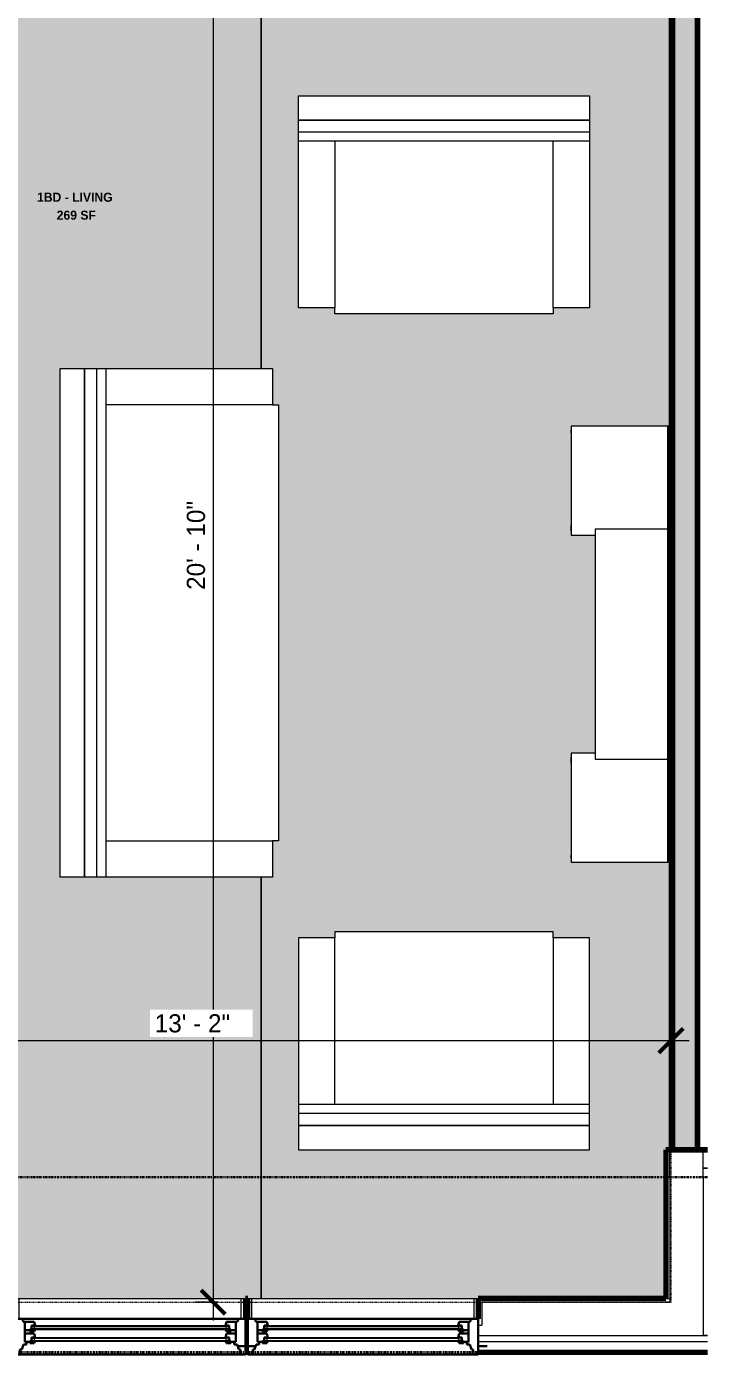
# Model space of a CAD drawing. Header units: inches. Extents: x 2887 to 5387, y 120 to 10852.
# Drawn here: x 4613.1 to 4725.4, y 9979.8 to 10199 of the extents above; entities that cross this region are included whole.
import ezdxf

# ---------------------------------------------------------------- set-up
doc = ezdxf.new("R2010")
doc.units = ezdxf.units.IN
doc.header["$MEASUREMENT"] = 0
doc.linetypes.add('Dash 3_32_', pattern=[0.1875, 0.09375, -0.09375])
doc.linetypes.add('Double Dash 3_8_', pattern=[1, 0.375, -0.125, 0.125, -0.125, 0.125, -0.125])
for name, color, linetype, lineweight in [('0-3', 250, 'Continuous', 18), ('0-4', 10, 'Double Dash 3_8_', 30), ('0-6', 170, 'Continuous', 5), ('A-ANNO-DIMS', 211, 'Continuous', 9), ('A-ANNO-DIMS-32', 211, 'Continuous', 9), ('A-AREA-IDEN', 2, 'Continuous', 9), ('A-DETL-1', 90, 'Dash 3_32_', 18), ('A-FLOR-2', 250, 'Continuous', 18), ('A-GLAZ-1', 10, 'Continuous', 30), ('A-GLAZ-2', 50, 'Continuous', 9), ('A-GLAZ-3', 250, 'Continuous', 18), ('A-WALL-1', 250, 'Continuous', 18), ('A-WALL-4', 7, 'Continuous', 70), ('A-WALL-PATT-1', 50, 'Continuous', 9), ('A-WALL-PATT-2', 253, 'Continuous', 9), ('C-PROP-LINE-1', 10, 'Double Dash 3_8_', 30), ('I-FURN', 30, 'Continuous', 9)]:
    doc.layers.add(name, color=color, linetype=linetype, lineweight=lineweight)
doc.layers.add('A-AREA-PATT-1', color=255, linetype='Continuous', lineweight=9, transparency=1)
doc.styles.add('Century Gothic', font='ufonts.com_century-gothic.ttf', dxfattribs={"height": 3})
doc.styles.add('Century Gothic_B_1', font='GOTHICB.TTF', dxfattribs={"height": 1.5})
doc.dimstyles.new('OD_1__HACK_2', dxfattribs={"dimscale": 12, "dimtxt": 3.132505, "dimasz": 0.333333, "dimexe": 0.25, "dimexo": 0.166667, "dimgap": 0.041667, "dimtad": 1, "dimdec": 0, "dimzin": 3, "dimdsep": 46, "dimlunit": 4, "dimtxsty": 'Century Gothic', "dimblk1": 'OBLIQUE', "dimblk2": 'OBLIQUE', "dimsah": 1, "dimcen": 0.09, "dimdle": 0.25, "dimazin": 0, "dimtfac": 1, "dimtdec": 4, "dimtix": 1, "dimtmove": 0, "dimatfit": 3, "dimfxl": 1, "dimtvp": 1, "dimtfill": 1, "dimfrac": 2, "dimtolj": 1, "dimtzin": 0, "dimarcsym": 2})

# ---------------------------------------------------------------- blocks, each defined once
blk = doc.blocks.new('Window-Double_Hung-Andersen-400_Series-Tilt_Wash - DOUBLE HUNG - REVERSE COTTAGE - 2ND FLOOR-2888952-2ND _ 3RD FLOOR - 1BD B - ADA TYPE B')
at = {"layer": 'A-GLAZ-1'}
for p, q in [((-19.01, 1.06), (19.01, 1.06)), ((-19.01, -4.81), (-19.01, 1.06)), ((-17.67, 0.78), (-18, 1.06)), ((-17.67, 0.78), (-17.67, 0.56)), ((-17.67, 0.56), (-15.86, 0.56)), ((-17.42, -2.75), (-17.42, 0.56)), ((-15.86, 0.56), (-15.7, -0.06)), ((15.86, 0.56), (15.7, -0.06)), ((17.67, 0.56), (15.86, 0.56)), ((17.42, -2.75), (17.42, 0.56)), ((17.67, 0.78), (18, 1.06)), ((17.67, 0.78), (17.67, 0.56)), ((19.01, 1.06), (19.01, -4.81)), ((-17.42, -0.81), (-16.57, -0.81)), ((-17.42, -1.38), (-15.86, -1.38)), ((-16.57, -0.69), (-16.57, -1.03)), ((-15.7, -0.69), (-16.57, -0.69)), ((-15.86, -1.03), (-16.57, -1.03)), ((-16.29, -0.69), (-16.29, -0.06)), ((-15.7, -0.06), (-16.29, -0.06)), ((-16.29, -2.63), (-16.29, -2)), ((-15.7, -2), (-16.29, -2)), ((-15.86, -1.03), (-15.7, -0.69)), ((-15.86, -1.38), (-15.7, -2)), ((15.7, -0.06), (16.29, -0.06)), ((15.86, -1.03), (15.7, -0.69)), ((15.7, -0.69), (16.57, -0.69)), ((15.86, -1.38), (15.7, -2)), ((15.7, -2), (16.29, -2)), ((15.86, -1.03), (16.57, -1.03)), ((17.42, -1.38), (15.86, -1.38)), ((16.29, -0.69), (16.29, -0.06)), ((16.29, -2.63), (16.29, -2)), ((16.57, -0.69), (16.57, -1.03)), ((17.42, -0.81), (16.57, -0.81)), ((-19.01, -3.44), (-20.51, -3.44)), ((-18.2, -4), (-17.92, -4)), ((-18.2, -4.81), (-18.2, -4)), ((-17.92, -4), (-17.61, -3.19)), ((-17.61, -3.19), (-17.14, -3.19)), ((-17.42, -2.75), (-16.57, -2.75)), ((-17.14, -3.19), (-17.14, -2.75)), ((-16.57, -2.63), (-16.57, -2.97)), ((-15.7, -2.63), (-16.57, -2.63)), ((-15.86, -2.97), (-16.57, -2.97)), ((-15.86, -2.97), (-15.7, -2.63)), ((15.86, -2.97), (15.7, -2.63)), ((15.7, -2.63), (16.57, -2.63)), ((15.86, -2.97), (16.57, -2.97)), ((16.57, -2.63), (16.57, -2.97)), ((17.42, -2.75), (16.57, -2.75)), ((17.14, -3.19), (17.14, -2.75)), ((17.61, -3.19), (17.14, -3.19)), ((17.92, -4), (17.61, -3.19)), ((18.2, -4), (17.92, -4)), ((18.2, -4.81), (18.2, -4)), ((19.01, -3.44), (20.51, -3.44)), ((19.01, -4.81), (-19.01, -4.81))]:
    blk.add_line(p, q, dxfattribs=at)
at = {"layer": 'A-GLAZ-2'}
for p, q in [((-18.95, 4.44), (18.95, 4.44)), ((-18.95, 1.06), (-18.95, 4.44)), ((-18.32, 1.06), (-18.32, 4.44)), ((18.32, 1.06), (18.32, 4.44)), ((18.95, 4.44), (18.95, 1.06)), ((18.95, 1.06), (-18.95, 1.06)), ((-16.29, -0.19), (-15.7, -0.19)), ((-16.29, -0.56), (-15.7, -0.56)), ((-16.29, -2.13), (-15.7, -2.13)), ((-15.82, -0.56), (-15.82, -0.19)), ((-15.82, -2.5), (-15.82, -2.13)), ((-15.7, -0.06), (15.7, -0.06)), ((-15.7, -0.19), (15.7, -0.19)), ((-15.7, -0.56), (15.7, -0.56)), ((-15.7, -0.69), (15.7, -0.69)), ((-15.7, -2), (15.7, -2)), ((-15.7, -2.13), (15.7, -2.13)), ((16.29, -0.19), (15.7, -0.19)), ((16.29, -0.56), (15.7, -0.56)), ((16.29, -2.13), (15.7, -2.13)), ((15.82, -0.56), (15.82, -0.19)), ((15.82, -2.5), (15.82, -2.13)), ((-16.29, -2.5), (-15.7, -2.5)), ((-15.7, -2.5), (15.7, -2.5)), ((-15.7, -2.63), (15.7, -2.63)), ((16.29, -2.5), (15.7, -2.5))]:
    blk.add_line(p, q, dxfattribs=at)
at = {"layer": 'A-GLAZ-3'}
for p, q in [((-19.01, 3.94), (-18.95, 3.94)), ((-18.95, 2.44), (-19.01, 2.44)), ((18.95, 3.94), (19.01, 3.94)), ((19.01, 2.44), (18.95, 2.44))]:
    blk.add_line(p, q, dxfattribs=at)
blk = doc.blocks.new('Family - ___-2835860-2ND _ 3RD FLOOR - 1BD B - ADA TYPE B')
at = {"layer": 'C-PROP-LINE-1'}
blk.add_line((-2638.69, 9980.19), (-2938.53, 9980.19), dxfattribs=at)
blk = doc.blocks.new('Family - ___-2835903-2ND _ 3RD FLOOR - 1BD B - ADA TYPE B')
at = {"layer": 'C-PROP-LINE-1'}
blk.add_line((-2638.69, 10009.09), (-2938.53, 10009.09), dxfattribs=at)
blk = doc.blocks.new('Family - ___-2835932-2ND _ 3RD FLOOR - 1BD B - ADA TYPE B')
at = {"layer": 'C-PROP-LINE-1'}
blk.add_line((-2638.69, 9980.19), (-2938.53, 9980.19), dxfattribs=at)
blk = doc.blocks.new('CTR - 1st Phase - Shell_rvt-6-2ND _ 3RD FLOOR - 1BD B - ADA TYPE B')
at = {"layer": 'A-FLOR-2'}
for p, q in [((-2712.32, 10142.59), (-2712.32, 10228.76)), ((-2712.32, 10228.76), (-2712.32, 10142.59)), ((-2712.32, 9989.06), (-2712.32, 10058.59)), ((-2712.32, 10058.59), (-2712.32, 9989.06))]:
    blk.add_line(p, q, dxfattribs=at)
at = {"layer": 'A-WALL-1'}
for p, q in [((-2644.92, 10009.09), (-2644.92, 10013.59)), ((-2639.42, 10010.59), (-2639.42, 10013.59)), ((-2639.42, 10009.09), (-2639.42, 10010.59)), ((-2639.42, 10010.59), (-2638.69, 10010.59)), ((-2638.69, 10010.59), (-2639.42, 10010.59)), ((-2644.92, 10009.09), (-2644.92, 9989.06)), ((-2639.42, 10009.09), (-2639.42, 9989.06)), ((-2714.97, 9989.06), (-2714.91, 9989.06)), ((-2714.54, 9989.06), (-2714.47, 9989.06)), ((-2676.57, 9989.06), (-2676.51, 9989.06)), ((-2675.89, 9988.44), (-2675.89, 9984.63)), ((-2644.92, 9988.44), (-2675.89, 9988.44)), ((-2645.55, 9989.06), (-2644.92, 9989.06)), ((-2644.92, 9989.06), (-2644.92, 9988.44)), ((-2639.42, 9989.06), (-2639.42, 9988.44)), ((-2639.42, 9988.44), (-2639.42, 9982.94)), ((-2714.91, 9984.63), (-2714.54, 9984.63)), ((-2714.91, 9982.94), (-2714.54, 9982.94)), ((-2676.51, 9984.63), (-2675.89, 9984.63)), ((-2676.51, 9982.94), (-2639.42, 9982.94)), ((-2639.42, 9982.94), (-2638.69, 9982.94)), ((-2638.69, 9982.94), (-2639.42, 9982.94)), ((-2714.91, 9981.94), (-2714.54, 9981.94)), ((-2676.51, 9981.94), (-2638.69, 9981.94)), ((-2714.91, 9980.44), (-2714.54, 9980.44)), ((-2676.51, 9980.44), (-2638.69, 9980.44))]:
    blk.add_line(p, q, dxfattribs=at)
at = {"layer": 'A-WALL-4'}
for p, q in [((-2644.92, 10013.59), (-2645.55, 10013.59)), ((-2645.55, 10013.59), (-2645.55, 10009.09)), ((-2639.42, 10013.59), (-2644.92, 10013.59)), ((-2638.69, 10013.59), (-2639.42, 10013.59)), ((-2645.55, 10009.09), (-2645.55, 9989.06)), ((-2714.54, 9989.06), (-2714.91, 9989.06)), ((-2714.91, 9989.06), (-2714.91, 9985.69)), ((-2714.54, 9985.69), (-2714.54, 9989.06)), ((-2645.55, 9989.06), (-2676.51, 9989.06)), ((-2676.51, 9989.06), (-2676.51, 9985.69)), ((-2714.91, 9980.19), (-2714.54, 9980.19)), ((-2676.51, 9980.19), (-2638.69, 9980.19))]:
    blk.add_line(p, q, dxfattribs=at)
at = {"layer": '0-3'}
for p in [(-2733.92, 9984.63), (-2695.52, 9984.63)]:
    blk.add_blockref('Window-Double_Hung-Andersen-400_Series-Tilt_Wash - DOUBLE HUNG - REVERSE COTTAGE - 2ND FLOOR-2888952-2ND _ 3RD FLOOR - 1BD B - ADA TYPE B', p, dxfattribs=at)
at = {"layer": '0-4'}
for name in ['Family - ___-2835903-2ND _ 3RD FLOOR - 1BD B - ADA TYPE B', 'Family - ___-2835860-2ND _ 3RD FLOOR - 1BD B - ADA TYPE B', 'Family - ___-2835932-2ND _ 3RD FLOOR - 1BD B - ADA TYPE B']:
    blk.add_blockref(name, (0, 0), dxfattribs=at)
blk = doc.blocks.new('CTR - 1st Phase - Common Walls_rvt-6-2ND _ 3RD FLOOR - 1BD B - ADA TYPE B')
at = {"layer": 'A-WALL-PATT-1'}
h = blk.add_hatch(dxfattribs=at)
h.set_pattern_fill('FP_1', color=256, style=0, pattern_type=2)
h.set_pattern_definition([(0, (0, 0), (10.24, 2.56), [0.422, -7.258, 0.422, -7.258, -40.96]), (0, (0, 0), (10.24, 2.56), [-15.36, 0.422, -14.938, 0.422, -7.258, -17.92]), (0, (0, 0), (10.24, 2.56), [-38.4, 0.422, -4.698, 0.422, -12.378]), (120, (3.84, 1.28), (-7.33702503, 7.58810013), [0.422, -7.258, 0.422, -7.258, -40.96]), (120, (3.84, 1.28), (-7.33702503, 7.58810013), [-15.36, 0.422, -14.938, 0.422, -7.258, -17.92]), (120, (3.84, 1.28), (-7.33702503, 7.58810013), [-38.4, 0.422, -4.698, 0.422, -12.378]), (240, (5.12, 6.4), (-2.90297497, -10.14810013), [0.422, -7.258, 0.422, -7.258, -40.96]), (240, (5.12, 6.4), (-2.90297497, -10.14810013), [-15.36, 0.422, -14.938, 0.422, -7.258, -17.92]), (240, (5.12, 6.4), (-2.90297497, -10.14810013), [-38.4, 0.422, -4.698, 0.422, -12.378])])
h.paths.add_polyline_path([(-2644.07, 10013.59), (-2644.07, 10261.59), (-2644.7, 10261.59), (-2644.7, 10013.59)], flags=0)
at = {"layer": 'A-WALL-PATT-2'}
h = blk.add_hatch(dxfattribs=at)
h.set_pattern_fill('FP_2', color=256, style=0, pattern_type=2)
h.set_pattern_definition([(161.57, (0.16, 0.16), (-1.279773737, -0.000426766), [0, -9.107, 1.011, 0]), (18.43, (-0.16, 0.16), (-1.279773737, 0.000426766), [0, -9.107, 1.011, 0]), (108.43, (0.16, 0.16), (0.639452382, -3.199964008), [3.035, -7.083]), (71.57, (-0.16, 0.16), (0.639452382, 3.199964008), [3.035, -7.083])])
h.paths.add_polyline_path([(-2644.07, 10013.59), (-2640.57, 10013.59), (-2640.57, 10261.59), (-2644.07, 10261.59), (-2644.07, 10021.59)], flags=0)
at = {"layer": 'A-WALL-1'}
for p, q in [((-2644.07, 10013.59), (-2644.07, 10261.59)), ((-2640.57, 10013.59), (-2640.57, 10261.59))]:
    blk.add_line(p, q, dxfattribs=at)
at = {"layer": 'A-WALL-4'}
for p, q in [((-2644.7, 10261.59), (-2644.7, 10013.59)), ((-2640.32, 10013.59), (-2640.32, 10261.59)), ((-2644.7, 10013.59), (-2640.32, 10013.59))]:
    blk.add_line(p, q, dxfattribs=at)
blk = doc.blocks.new('CTR - 1st Phase -Stairs _ Elevators_rvt-1-2ND _ 3RD FLOOR - 1BD B - ADA TYPE B')
at = {"layer": 'A-WALL-4'}
for p, q in [((-2640.32, 10253.59), (-2640.32, 10021.59)), ((-2640.32, 10021.59), (-2640.32, 10013.59)), ((-2640.32, 10013.59), (-2638.69, 10013.59))]:
    blk.add_line(p, q, dxfattribs=at)
blk = doc.blocks.new('Entertainment_Center_14771 - Entertainment_Center_14771-1372851-2ND _ 3RD FLOOR - 1BD B - ADA TYPE B')
at = {"layer": 'I-FURN'}
for p, q in [((-18, 10), (-36, 10)), ((-36, 10), (-36, -6)), ((-34.85, 10.03), (-35.34, 10.03)), ((-35.34, 10.03), (-35.34, 10)), ((-34.85, 10), (-34.85, 10.03)), ((-18.66, 10.03), (-19.66, 10.03)), ((-19.66, 10.03), (-19.66, 10)), ((-18.66, 10), (-18.66, 10.03)), ((-18, 6), (-18, 10)), ((36, 10), (18, 10)), ((18, 10), (18, 6)), ((18.66, 10.03), (18.66, 10)), ((19.66, 10.03), (18.66, 10.03)), ((19.66, 10), (19.66, 10.03)), ((35.34, 10.03), (34.85, 10.03)), ((34.85, 10.03), (34.85, 10)), ((35.34, 10), (35.34, 10.03)), ((36, -6), (36, 10)), ((19, 6), (-19, 6)), ((-19, 6), (-19, -6)), ((19, -6), (19, 6)), ((-36, -6), (-19, -6)), ((-36, -6.13), (-36, -6)), ((-36, -6), (-19, -6)), ((-19, -6.13), (-36, -6.13)), ((-19, -6), (19, -6)), ((-19, -6.13), (-19, -6)), ((-19, -6), (19, -6)), ((19, -6.13), (-19, -6.13)), ((19, -6), (36, -6)), ((19, -6), (19, -6.13)), ((19, -6), (36, -6)), ((36, -6.13), (19, -6.13)), ((36, -6.13), (36, -6))]:
    blk.add_line(p, q, dxfattribs=at)
blk = doc.blocks.new('Couch-Both_Arms-Generic - 1-1372852-2ND _ 3RD FLOOR - 1BD B - ADA TYPE B')
at = {"layer": 'I-FURN'}
for p, q in [((-36, 18.5), (36, 18.5)), ((-36, 17.5), (-36, 18.5)), ((36, 18.5), (36, 17.5)), ((-42, 17.5), (-36, 17.5)), ((-42, -10), (-42, 17.5)), ((-36, 17.5), (-36, -10)), ((36, 17.5), (42, 17.5)), ((36, -10), (36, 17.5)), ((42, 17.5), (42, -10)), ((-42, -10), (42, -10)), ((-42, -13.5), (-42, -10)), ((42, -10), (42, -13.5)), ((-42, -11.5), (42, -11.5)), ((-42, -13.5), (42, -13.5)), ((-42, -17.5), (-42, -13.5)), ((42, -13.5), (-42, -13.5)), ((42, -13.5), (42, -17.5)), ((42, -17.5), (-42, -17.5))]:
    blk.add_line(p, q, dxfattribs=at)
blk = doc.blocks.new('Couch-Both_Arms-Generic - 2-1352635-2ND _ 3RD FLOOR - 1BD B - ADA TYPE B')
at = {"layer": 'I-FURN'}
for p, q in [((24, 17.5), (-24, 17.5)), ((-24, 17.5), (-24, 13.5)), ((24, 13.5), (24, 17.5)), ((-24, 13.5), (24, 13.5)), ((24, 13.5), (-24, 13.5)), ((-24, 13.5), (-24, 10)), ((24, 10), (24, 13.5)), ((-24, 11.5), (24, 11.5)), ((-24, 10), (-24, -17.5)), ((-24, 10), (24, 10)), ((-18, -17.5), (-18, 10)), ((18, 10), (18, -17.5)), ((24, -17.5), (24, 10)), ((-24, -17.5), (-18, -17.5)), ((-18, -17.5), (-18, -18.5)), ((18, -18.5), (18, -17.5)), ((18, -17.5), (24, -17.5)), ((-18, -18.5), (18, -18.5))]:
    blk.add_line(p, q, dxfattribs=at)
blk = doc.blocks.new('Couch-Both_Arms-Generic - 2-1523460-2ND _ 3RD FLOOR - 1BD B - ADA TYPE B')
at = {"layer": 'I-FURN'}
for p, q in [((-18, 18.5), (18, 18.5)), ((-18, 17.5), (-18, 18.5)), ((18, 18.5), (18, 17.5)), ((-24, 17.5), (-18, 17.5)), ((-24, -10), (-24, 17.5)), ((-18, 17.5), (-18, -10)), ((18, 17.5), (24, 17.5)), ((18, -10), (18, 17.5)), ((24, 17.5), (24, -10)), ((-24, -10), (24, -10)), ((-24, -13.5), (-24, -10)), ((24, -10), (24, -13.5)), ((-24, -11.5), (24, -11.5)), ((-24, -13.5), (24, -13.5)), ((-24, -17.5), (-24, -13.5)), ((24, -13.5), (-24, -13.5)), ((24, -13.5), (24, -17.5)), ((24, -17.5), (-24, -17.5))]:
    blk.add_line(p, q, dxfattribs=at)
blk = doc.blocks.new('DIMBLOCK138-2ND _ 3RD FLOOR - 1BD B - ADA TYPE B')
at = {"layer": 'A-ANNO-DIMS-32', "lineweight": 50}
for p, q in [((4643.9, 10238.78), (4641.9, 10240.78)), ((4643.9, 10238.78), (4645.9, 10236.78)), ((4643.9, 9988.44), (4641.9, 9990.44)), ((4643.9, 9988.44), (4645.9, 9986.44))]:
    blk.add_line(p, q, dxfattribs=at)
at = {"layer": 'A-ANNO-DIMS-32'}
for p, q in [((4644.73, 10238.78), (4640.9, 10238.78)), ((4643.9, 10238.78), (4643.9, 9985.44)), ((4643.9, 10238.78), (4644.73, 10238.78)), ((4644.73, 9988.44), (4640.9, 9988.44)), ((4643.9, 9988.44), (4644.73, 9988.44))]:
    blk.add_line(p, q, dxfattribs=at)
at = {"layer": 'A-ANNO-DIMS-32', "color": 0, "insert": (4639.55, 10106.03), "char_height": 3, "width": 18.1984, "attachment_point": 1, "rotation": 90, "line_spacing_factor": 0.984502, "style": 'Century Gothic', "bg_fill": 3, "box_fill_scale": 1.25, "bg_fill_color": 256, "bg_fill_true_color": 13158600, "bg_fill_transparency": 0}
blk.add_mtext('20\' - 10"', dxfattribs=at)
blk = doc.blocks.new('_Oblique')
at = {"color": 0, "linetype": 'ByBlock', "lineweight": -2}
blk.add_line((-0.5, -0.5), (0.5, 0.5), dxfattribs=at)
blk = doc.blocks.new('DIMBLOCK142-2ND _ 3RD FLOOR - 1BD B - ADA TYPE B')
at = {"layer": 'A-ANNO-DIMS-32', "lineweight": 50}
for p, q in [((4561.89, 10031.63), (4563.89, 10033.63)), ((4719.44, 10031.63), (4721.44, 10033.63)), ((4561.89, 10031.63), (4559.89, 10029.63)), ((4719.44, 10031.63), (4717.44, 10029.63))]:
    blk.add_line(p, q, dxfattribs=at)
at = {"layer": 'A-ANNO-DIMS-32'}
for p, q in [((4561.89, 10032.46), (4561.89, 10028.63)), ((4561.89, 10031.63), (4561.89, 10032.46)), ((4561.89, 10031.63), (4722.44, 10031.63)), ((4719.44, 10032.46), (4719.44, 10028.63)), ((4719.44, 10031.63), (4719.44, 10032.46))]:
    blk.add_line(p, q, dxfattribs=at)
at = {"layer": 'A-ANNO-DIMS-32', "color": 0, "insert": (4634.25, 10035.98), "char_height": 3, "width": 15.394, "attachment_point": 1, "line_spacing_factor": 0.984502, "style": 'Century Gothic', "bg_fill": 3, "box_fill_scale": 1.25, "bg_fill_color": 256, "bg_fill_true_color": 13158600, "bg_fill_transparency": 0}
blk.add_mtext('13\' - 2"', dxfattribs=at)

msp = doc.modelspace()

# ---------------------------------------------------------------- hatches: boundary and pattern name
at = {"layer": 'A-AREA-PATT-1'}
h = msp.add_hatch(color=256, dxfattribs=at)
h.paths.add_polyline_path([(4564.68, 9989.06), (4718.59, 9989.06), (4718.59, 10013.59), (4719.44, 10013.59), (4719.44, 10238.78), (4694.13, 10238.78), (4694.13, 10228.76), (4677.63, 10228.76), (4677.63, 10238.78), (4664.01, 10238.78), (4664.01, 10228.76), (4647.51, 10228.76), (4647.51, 10238.78), (4634.89, 10238.78), (4634.89, 10228.76), (4618.39, 10228.76), (4618.39, 10238.78), (4564.68, 10238.78), (4564.68, 10213.24), (4565.26, 10213.24), (4565.26, 10210.24), (4561.89, 10210.24), (4561.89, 10176.24), (4565.26, 10176.24), (4565.26, 10173.24), (4564.68, 10173.24), (4564.68, 9991.11)], flags=0)
h.paths.add_polyline_path([(4657.99, 10013.59), (4657.99, 10048.59), (4663.99, 10048.59), (4663.99, 10049.59), (4699.99, 10049.59), (4699.99, 10048.59), (4705.99, 10048.59), (4705.99, 10013.59), (4687.97, 10013.59)], flags=0)
h.paths.add_polyline_path([(4653.66, 10058.59), (4618.66, 10058.59), (4618.66, 10142.59), (4653.66, 10142.59), (4653.66, 10136.59), (4654.66, 10136.59), (4654.66, 10064.59), (4653.66, 10064.59)], flags=0)
h.paths.add_polyline_path([(4718.94, 10061.08), (4702.94, 10061.08), (4702.94, 10061.74), (4702.91, 10061.74), (4702.91, 10062.23), (4702.94, 10062.23), (4702.94, 10077.42), (4702.91, 10077.42), (4702.91, 10078.41), (4702.94, 10078.41), (4702.94, 10079.08), (4706.94, 10079.08), (4706.94, 10115.08), (4702.94, 10115.08), (4702.94, 10115.74), (4702.91, 10115.74), (4702.91, 10116.73), (4702.94, 10116.73), (4702.94, 10131.93), (4702.91, 10131.93), (4702.91, 10132.42), (4702.94, 10132.42), (4702.94, 10133.08), (4719.06, 10133.08), (4719.06, 10061.08)], flags=0)
h.paths.add_polyline_path([(4663.99, 10151.59), (4663.99, 10152.59), (4657.99, 10152.59), (4657.99, 10187.59), (4705.99, 10187.59), (4705.99, 10152.59), (4699.99, 10152.59), (4699.99, 10151.59)], flags=0)

# ---------------------------------------------------------------- linework, layer by layer
at = {"layer": 'A-DETL-1'}
for p, q in [((4719.44, 9988.44), (4719.44, 10373.04)), ((4428.61, 9988.44), (4719.44, 9988.44))]:
    msp.add_line(p, q, dxfattribs=at)

# ---------------------------------------------------------------- block references
at = {"layer": '0-6'}
for name in ['CTR - 1st Phase - Common Walls_rvt-6-2ND _ 3RD FLOOR - 1BD B - ADA TYPE B', 'CTR - 1st Phase - Shell_rvt-6-2ND _ 3RD FLOOR - 1BD B - ADA TYPE B', 'CTR - 1st Phase -Stairs _ Elevators_rvt-1-2ND _ 3RD FLOOR - 1BD B - ADA TYPE B']:
    msp.add_blockref(name, (7364.14, 0), dxfattribs=at)
at = {"layer": 'I-FURN'}
for name, p, rotation in [('Couch-Both_Arms-Generic - 2-1523460-2ND _ 3RD FLOOR - 1BD B - ADA TYPE B', (4681.99, 10170.09), 180), ('Couch-Both_Arms-Generic - 1-1372852-2ND _ 3RD FLOOR - 1BD B - ADA TYPE B', (4636.16, 10100.59), 269.9999999999313), ('Entertainment_Center_14771 - Entertainment_Center_14771-1372851-2ND _ 3RD FLOOR - 1BD B - ADA TYPE B', (4712.94, 10097.08), 89.99999999993611), ('Couch-Both_Arms-Generic - 2-1352635-2ND _ 3RD FLOOR - 1BD B - ADA TYPE B', (4681.99, 10031.09), 180)]:
    msp.add_blockref(name, p, dxfattribs=dict(at, rotation=rotation))

# ---------------------------------------------------------------- texts
at = {"layer": 'A-AREA-IDEN', "char_height": 1.5, "attachment_point": 1, "style": 'Century Gothic_B_1'}
for s, insert, width in [('1BD - LIVING', (4614.83, 10171.6), 14.948), ('269 SF', (4618.08, 10168.64), 7.07)]:
    msp.add_mtext(s, dxfattribs=dict(at, insert=insert, width=width))

# ---------------------------------------------------------------- next in the draw order: dimensions: what is measured, and where the dimension line sits
at = {"layer": 'A-ANNO-DIMS'}
dim = msp.add_linear_dim(base=(4643.9, 9988.44), p1=(4646.73, 10238.78), p2=(4646.73, 9988.44), angle=90, dimstyle='OD_1__HACK_2', override={"dimpost": '<>', "dimfxl": 250.34311}, dxfattribs=at)
dim.commit()
dim.dimension.update_dxf_attribs({"geometry": 'DIMBLOCK138-2ND _ 3RD FLOOR - 1BD B - ADA TYPE B', "text_midpoint": (4641.82, 10113.61)})

# ---------------------------------------------------------------- next in the draw order: dimensions: what is measured, and where the dimension line sits
dim = msp.add_linear_dim(base=(4719.44, 10031.63), p1=(4561.89, 10034.46), p2=(4719.44, 10034.46), dimstyle='OD_1__HACK_2', override={"dimpost": '<>', "dimfxl": 157.55}, dxfattribs=at)
dim.commit()
dim.dimension.update_dxf_attribs({"geometry": 'DIMBLOCK142-2ND _ 3RD FLOOR - 1BD B - ADA TYPE B', "text_midpoint": (4640.66, 10033.71)})

doc.saveas('drawing.dxf')
